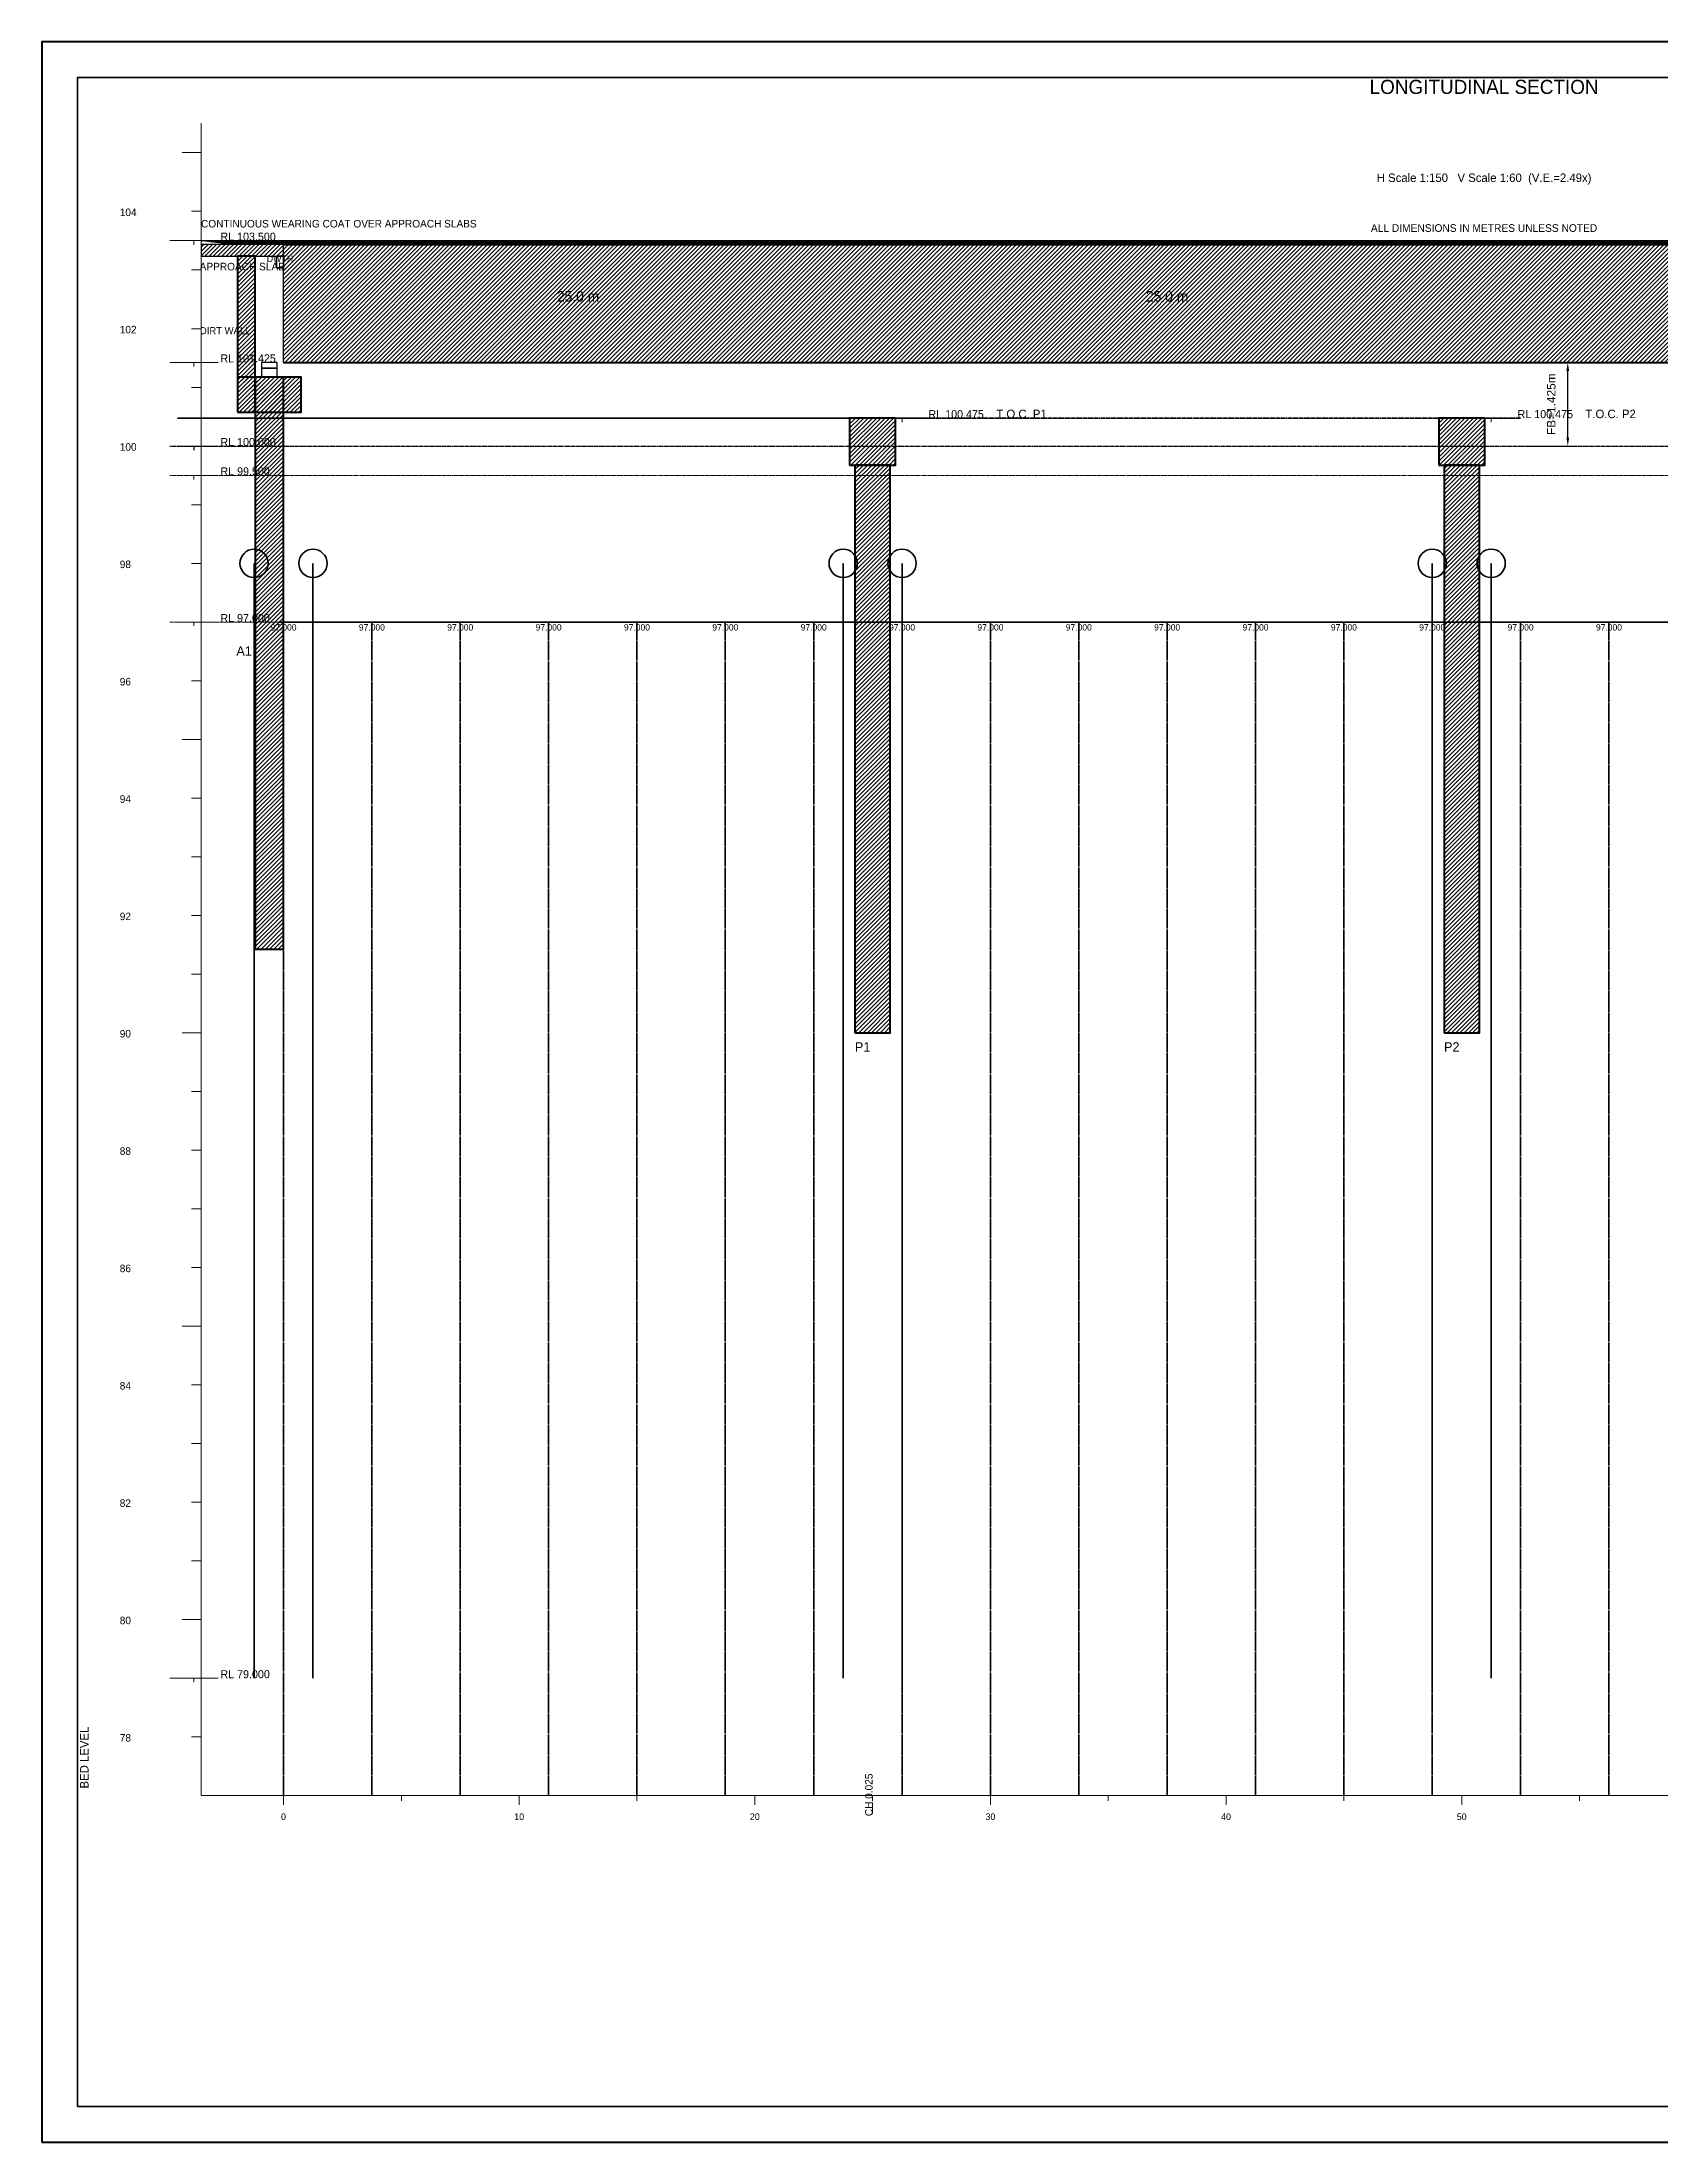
# Model space of a CAD drawing. Header units: metres. Extents: x 0 to 841, y 0 to 594.
# Drawn here: x 0 to 458, y 0 to 594 of the extents above; entities that cross this region are included whole.
import ezdxf
from ezdxf.enums import TextEntityAlignment as Align

# ---------------------------------------------------------------- set-up
doc = ezdxf.new("R2010")
doc.units = ezdxf.units.M
doc.linetypes.add('DASHED', pattern=[0.5, 0.375, -0.125])
doc.linetypes.add('DASHED2', pattern=[0.25, 0.1875, -0.0625])
for name, color, linetype, lineweight in [('ABUT-PROF', 4, 'Continuous', 50), ('BORDER-INNER', 7, 'Continuous', 35), ('BORDER-OUTER', 7, 'Continuous', 70), ('CIVIL-CHAINAGE', 7, 'Continuous', 18), ('CIVIL-GROUND', 3, 'Continuous', 35), ('CIVIL-HFL', 5, 'DASHED', 25), ('CIVIL-LWL', 4, 'DASHED', 18), ('CIVIL-ROAD', 7, 'Continuous', 25), ('CIVIL-SCOUR', 1, 'DASHED2', 18), ('DIM-CHAINAGE', 3, 'Continuous', 18), ('DIM-LEVEL', 3, 'Continuous', 18), ('DIM-LINEAR', 3, 'Continuous', 18), ('FOUND-PILE', 4, 'Continuous', 35), ('STRUC-HATCHING', 8, 'Continuous', 18), ('STRUC-SECTION', 2, 'Continuous', 35), ('SUB-ABUT', 3, 'Continuous', 35), ('SUB-BEARING', 5, 'Continuous', 25), ('SUB-DIRT-WALL', 3, 'Continuous', 35), ('SUB-PIER', 2, 'Continuous', 35), ('SUPER-DECK', 2, 'Continuous', 50), ('SUPER-WEARING', 8, 'Continuous', 25), ('TEXT-GENERAL', 7, 'Continuous', 18), ('TEXT-HEADER', 7, 'Continuous', 25), ('TEXT-LEVEL', 5, 'Continuous', 18), ('TEXT-SPEC', 7, 'Continuous', 13)]:
    doc.layers.add(name, color=color, linetype=linetype, lineweight=lineweight)
doc.styles.add('BRIDGE_STD', font='Arial.ttf')
doc.dimstyles.new('pmb100', dxfattribs={"dimtxt": 2.5, "dimasz": 0.9375, "dimexe": 2.5, "dimexo": 2.5, "dimtad": 0, "dimtih": 1, "dimdec": 0, "dimtxsty": 'BRIDGE_STD', "dimcen": 2.5, "dimazin": 3, "dimtfac": 1, "dimtmove": 0, "dimatfit": 3})

msp = doc.modelspace()

# ---------------------------------------------------------------- hatches: boundary and pattern name
at = {"layer": 'STRUC-HATCHING'}
h = msp.add_hatch(dxfattribs=at)
h.set_pattern_fill('ANSI31', scale=0.266667)
h.paths.add_polyline_path([(45, 533.41), (68.33, 533.41), (68.33, 536.73), (45, 536.73)])
h = msp.add_hatch(dxfattribs=at)
h.set_pattern_fill('ANSI31', scale=0.2666667)
h.paths.add_polyline_path([(68.33, 503.37), (568.33, 503.37), (568.33, 536.73), (68.33, 536.73)])
h = msp.add_hatch(dxfattribs=at)
h.set_pattern_fill('ANSI31', scale=0.266667)
h.paths.add_polyline_path([(55.35, 489.26), (60.33, 489.26), (60.33, 533.41), (55.35, 533.41)])
h = msp.add_hatch(dxfattribs=at)
h.set_pattern_fill('ANSI31', scale=0.266667)
h.paths.add_polyline_path([(55.35, 489.26), (73.31, 489.26), (73.31, 499.22), (55.35, 499.22)])
h = msp.add_hatch(dxfattribs=at)
h.set_pattern_fill('ANSI31', scale=0.266667)
h.paths.add_polyline_path([(60.33, 337.4), (68.33, 337.4), (68.33, 499.22), (60.33, 499.22)])
h = msp.add_hatch(dxfattribs=at)
h.set_pattern_fill('ANSI31', scale=0.266667)
h.paths.add_polyline_path([(228.5, 474.33), (241.5, 474.33), (241.5, 487.6), (228.5, 487.6)])
h = msp.add_hatch(dxfattribs=at)
h.set_pattern_fill('ANSI31', scale=0.266667)
h.paths.add_polyline_path([(395.17, 474.33), (408.17, 474.33), (408.17, 487.6), (395.17, 487.6)])
h = msp.add_hatch(dxfattribs=at)
h.set_pattern_fill('ANSI31', scale=0.266667)
h.paths.add_polyline_path([(230, 313.75), (240, 313.75), (240, 474.33), (230, 474.33)])
h = msp.add_hatch(dxfattribs=at)
h.set_pattern_fill('ANSI31', scale=0.266667)
h.paths.add_polyline_path([(396.67, 313.75), (406.67, 313.75), (406.67, 474.33), (396.67, 474.33)])
at = {"layer": 'SUPER-WEARING'}
h = msp.add_hatch(dxfattribs=at)
h.set_pattern_fill('SOLID')
h.paths.add_polyline_path([(45, 537.81), (591.67, 537.81), (583, 536.73), (53.67, 536.73)])

# ---------------------------------------------------------------- linework, layer by layer
at = {"layer": 'ABUT-PROF', "lineweight": 35}
msp.add_lwpolyline([(66.33, 530.09), (68.33, 530.09), (68.33, 533.41), (66.33, 533.41), (66.33, 530.09)], dxfattribs=at)
at = {"layer": 'BORDER-INNER'}
msp.add_lwpolyline([(10, 10), (831, 10), (831, 584), (10, 584), (10, 10)], dxfattribs=at)
at = {"layer": 'BORDER-OUTER'}
msp.add_lwpolyline([(0, 0), (841, 0), (841, 594), (0, 594), (0, 0)], dxfattribs=at)
at = {"layer": 'CIVIL-CHAINAGE'}
for p, q in [((45, 98), (568.33, 98)), ((68.33, 98), (68.33, 95.33)), ((101.67, 98), (101.67, 96.53)), ((135, 98), (135, 95.33)), ((168.33, 98), (168.33, 96.53)), ((201.67, 98), (201.67, 95.33)), ((235, 98), (235, 96.53)), ((235, 96), (235, 92.8)), ((268.33, 98), (268.33, 95.33)), ((301.67, 98), (301.67, 96.53)), ((335, 98), (335, 95.33)), ((368.33, 98), (368.33, 96.53)), ((401.67, 98), (401.67, 95.33)), ((435, 98), (435, 96.53))]:
    msp.add_line(p, q, dxfattribs=at)
at = {"layer": 'CIVIL-GROUND', "color": 3}
for p, q in [((67, 429.93), (69.67, 429.93)), ((92, 429.93), (94.67, 429.93)), ((117, 429.93), (119.67, 429.93)), ((142, 429.93), (144.67, 429.93)), ((167, 429.93), (169.67, 429.93)), ((192, 429.93), (194.67, 429.93)), ((217, 429.93), (219.67, 429.93)), ((242, 429.93), (244.67, 429.93)), ((267, 429.93), (269.67, 429.93)), ((292, 429.93), (294.67, 429.93)), ((317, 429.93), (319.67, 429.93)), ((342, 429.93), (344.67, 429.93)), ((367, 429.93), (369.67, 429.93)), ((392, 429.93), (394.67, 429.93)), ((417, 429.93), (419.67, 429.93)), ((442, 429.93), (444.67, 429.93))]:
    msp.add_line(p, q, dxfattribs=at)
at = {"layer": 'CIVIL-GROUND', "color": 8, "linetype": 'DASHED2'}
for p, q in [((68.33, 429.93), (68.33, 98)), ((93.33, 429.93), (93.33, 98)), ((118.33, 429.93), (118.33, 98)), ((143.33, 429.93), (143.33, 98)), ((168.33, 429.93), (168.33, 98)), ((193.33, 429.93), (193.33, 98)), ((218.33, 429.93), (218.33, 98)), ((243.33, 429.93), (243.33, 98)), ((268.33, 429.93), (268.33, 98)), ((293.33, 429.93), (293.33, 98)), ((318.33, 429.93), (318.33, 98)), ((343.33, 429.93), (343.33, 98)), ((368.33, 429.93), (368.33, 98)), ((393.33, 429.93), (393.33, 98)), ((418.33, 429.93), (418.33, 98)), ((443.33, 429.93), (443.33, 98))]:
    msp.add_line(p, q, dxfattribs=at)
at = {"layer": 'CIVIL-GROUND', "color": 3}
msp.add_lwpolyline([(68.33, 429.93), (93.33, 429.93), (118.33, 429.93), (143.33, 429.93), (168.33, 429.93), (193.33, 429.93), (218.33, 429.93), (243.33, 429.93), (268.33, 429.93), (293.33, 429.93), (318.33, 429.93), (343.33, 429.93), (368.33, 429.93), (393.33, 429.93), (418.33, 429.93), (443.33, 429.93), (468.33, 429.93), (493.33, 429.93), (518.33, 429.93), (543.33, 429.93), (568.33, 429.93)], dxfattribs=at)
at = {"layer": 'CIVIL-HFL'}
for p, q in [((36.2, 479.72), (49.8, 479.72)), ((43, 479.72), (43, 478.59))]:
    msp.add_line(p, q, dxfattribs=at)
at = {"layer": 'CIVIL-HFL', "color": 5}
msp.add_line((45, 479.72), (568.33, 479.72), dxfattribs=at)
at = {"layer": 'CIVIL-LWL'}
for p, q in [((36.2, 471.42), (49.8, 471.42)), ((43, 471.42), (43, 470.29))]:
    msp.add_line(p, q, dxfattribs=at)
at = {"layer": 'CIVIL-LWL', "color": 4}
msp.add_line((45, 471.42), (568.33, 471.42), dxfattribs=at)
at = {"layer": 'CIVIL-ROAD', "lineweight": 25}
msp.add_lwpolyline([(45, 533.41), (68.33, 533.41), (68.33, 536.73), (45, 536.73), (45, 533.41)], dxfattribs=at)
at = {"layer": 'CIVIL-SCOUR'}
for p, q in [((36.2, 429.93), (49.8, 429.93)), ((43, 429.93), (43, 428.8))]:
    msp.add_line(p, q, dxfattribs=at)
at = {"layer": 'CIVIL-SCOUR', "color": 1}
msp.add_line((45, 429.93), (568.33, 429.93), dxfattribs=at)
at = {"layer": 'DIM-LEVEL'}
for p, q in [((45, 98), (45, 571)), ((39.67, 562.7), (45, 562.7)), ((42.33, 546.11), (45, 546.11)), ((36.2, 537.81), (49.8, 537.81)), ((43, 537.81), (43, 536.67)), ((42.33, 529.51), (45, 529.51)), ((42.33, 512.91), (45, 512.91)), ((36.2, 503.37), (49.8, 503.37)), ((43, 503.37), (43, 502.24)), ((42.33, 496.32), (45, 496.32)), ((236.53, 487.6), (250.13, 487.6)), ((243.33, 487.6), (243.33, 486.47)), ((403.2, 487.6), (416.8, 487.6)), ((410, 487.6), (410, 486.47)), ((39.67, 479.72), (45, 479.72)), ((42.33, 463.12), (45, 463.12)), ((42.33, 446.53), (45, 446.53)), ((42.33, 429.93), (45, 429.93)), ((42.33, 413.33), (45, 413.33)), ((39.67, 396.74), (45, 396.74)), ((42.33, 380.14), (45, 380.14)), ((42.33, 363.54), (45, 363.54)), ((42.33, 346.95), (45, 346.95)), ((42.33, 330.35), (45, 330.35)), ((39.67, 313.75), (45, 313.75)), ((42.33, 297.16), (45, 297.16)), ((42.33, 280.56), (45, 280.56)), ((42.33, 263.96), (45, 263.96)), ((42.33, 247.37), (45, 247.37)), ((39.67, 230.77), (45, 230.77)), ((42.33, 214.18), (45, 214.18)), ((42.33, 197.58), (45, 197.58)), ((42.33, 180.98), (45, 180.98)), ((42.33, 164.39), (45, 164.39)), ((39.67, 147.79), (45, 147.79)), ((36.2, 131.19), (49.8, 131.19)), ((42.33, 131.19), (45, 131.19)), ((43, 131.19), (43, 130.06)), ((42.33, 114.6), (45, 114.6))]:
    msp.add_line(p, q, dxfattribs=at)
at = {"layer": 'FOUND-PILE', "lineweight": 35}
for p, q in [((60, 446.53), (60, 131.19)), ((76.67, 446.53), (76.67, 131.19)), ((226.67, 446.53), (226.67, 131.19)), ((243.33, 446.53), (243.33, 131.19)), ((393.33, 446.53), (393.33, 131.19)), ((410, 446.53), (410, 131.19))]:
    msp.add_line(p, q, dxfattribs=at)
at = {"layer": 'FOUND-PILE'}
for centre in [(60, 446.53), (76.67, 446.53), (226.67, 446.53), (243.33, 446.53), (393.33, 446.53), (410, 446.53)]:
    msp.add_circle(centre, 4, dxfattribs=at)
at = {"layer": 'STRUC-SECTION', "color": 8, "linetype": 'DASHED'}
for p in [(251.67, 487.6), (418.33, 487.6)]:
    msp.add_line(p, (38.33, 487.6), dxfattribs=at)
at = {"layer": 'SUB-ABUT', "lineweight": 40}
for points in [[(55.35, 489.26), (73.31, 489.26), (73.31, 499.22), (55.35, 499.22), (55.35, 489.26)], [(60.33, 337.4), (68.33, 337.4), (68.33, 499.22), (60.33, 499.22), (60.33, 337.4)]]:
    msp.add_lwpolyline(points, dxfattribs=at)
at = {"layer": 'SUB-ABUT', "lineweight": 30}
msp.add_lwpolyline([(62.13, 499.22), (66.53, 499.22), (66.53, 501.71), (62.13, 501.71), (62.13, 499.22)], dxfattribs=at)
at = {"layer": 'SUB-BEARING', "lineweight": 30}
msp.add_lwpolyline([(62.13, 501.71), (66.53, 501.71), (66.53, 503.37), (62.13, 503.37), (62.13, 501.71)], dxfattribs=at)
at = {"layer": 'SUB-DIRT-WALL', "lineweight": 40}
msp.add_lwpolyline([(55.35, 489.26), (60.33, 489.26), (60.33, 533.41), (55.35, 533.41), (55.35, 489.26)], dxfattribs=at)
at = {"layer": 'SUB-PIER', "lineweight": 40}
for points in [[(228.5, 474.33), (241.5, 474.33), (241.5, 487.6), (228.5, 487.6), (228.5, 474.33)], [(395.17, 474.33), (408.17, 474.33), (408.17, 487.6), (395.17, 487.6), (395.17, 474.33)], [(230, 313.75), (240, 313.75), (240, 474.33), (230, 474.33), (230, 313.75)], [(396.67, 313.75), (406.67, 313.75), (406.67, 474.33), (396.67, 474.33), (396.67, 313.75)]]:
    msp.add_lwpolyline(points, dxfattribs=at)
at = {"layer": 'SUPER-DECK'}
for p, q in [((68.33, 536.73), (568.33, 536.73)), ((68.33, 503.37), (568.33, 503.37))]:
    msp.add_line(p, q, dxfattribs=at)
at = {"layer": 'SUPER-DECK', "lineweight": 25}
msp.add_line((68.33, 503.37), (68.33, 536.73), dxfattribs=at)
at = {"layer": 'SUPER-WEARING', "lineweight": 25}
msp.add_lwpolyline([(45, 537.81), (591.67, 537.81), (583, 536.73), (53.67, 536.73), (45, 537.81)], dxfattribs=at)

# ---------------------------------------------------------------- texts
at = {"layer": 'DIM-CHAINAGE'}
msp.add_text('CH 0.025', height=2.133, rotation=90, dxfattribs=at).set_placement((235, 92.16))
at = {"layer": 'TEXT-GENERAL'}
for p in [(151.67, 520.59), (318.33, 520.59)]:
    msp.add_text('25.0 m', height=2.933, dxfattribs=at).set_placement(p, align=Align.CENTER)
for s, p in [('A1', (55, 420.39)), ('P1', (230, 308.42)), ('P2', (396.67, 308.42))]:
    msp.add_text(s, height=2.667, dxfattribs=at).set_placement(p)
at = {"layer": 'TEXT-HEADER'}
msp.add_text('LONGITUDINAL SECTION', height=4, dxfattribs=at).set_placement((408, 579.3), align=Align.CENTER)
for s, p in [('T.O.C. P1', (270, 487.6)), ('T.O.C. P2', (436.67, 487.6))]:
    msp.add_text(s, height=2.4, dxfattribs=at).set_placement(p)
at = {"layer": 'TEXT-LEVEL'}
for s, height, p in [('104', 2.133, (22, 544.77)), ('RL 103.500', 2.267, (50.48, 537.81)), ('102', 2.133, (22, 511.58)), ('RL 101.425', 2.267, (50.48, 503.37)), ('RL 100.475', 2.267, (250.81, 487.6)), ('RL 100.475', 2.267, (417.48, 487.6)), ('RL 100.000', 2.267, (50.48, 479.72)), ('100', 2.133, (22, 478.39)), ('RL 99.500', 2.267, (50.48, 471.42)), ('98', 2.133, (22, 445.19)), ('RL 97.000', 2.267, (50.48, 429.93)), ('96', 2.133, (22, 412)), ('94', 2.133, (22, 378.81)), ('92', 2.133, (22, 345.61)), ('90', 2.133, (22, 312.42)), ('88', 2.133, (22, 279.23)), ('86', 2.133, (22, 246.04)), ('84', 2.133, (22, 212.84)), ('82', 2.133, (22, 179.65)), ('80', 2.133, (22, 146.46)), ('RL 79.000', 2.267, (50.48, 131.19)), ('78', 2.133, (22, 113.26))]:
    msp.add_text(s, height=height, dxfattribs=at).set_placement(p)
at = {"layer": 'TEXT-LEVEL', "color": 8}
for p in [(68.33, 427.53), (93.33, 427.53), (118.33, 427.53), (143.33, 427.53), (168.33, 427.53), (193.33, 427.53), (218.33, 427.53), (243.33, 427.53), (268.33, 427.53), (293.33, 427.53), (318.33, 427.53), (343.33, 427.53), (368.33, 427.53), (393.33, 427.53), (418.33, 427.53), (443.33, 427.53)]:
    msp.add_text('97.000', height=1.8, dxfattribs=at).set_placement(p, align=Align.CENTER)
at = {"layer": 'TEXT-LEVEL'}
msp.add_text('BED LEVEL', height=2.4, rotation=90, dxfattribs=at).set_placement((13.17, 100))
for s, height, p in [('0', 1.87, (68.33, 91.07)), ('10', 1.867, (135, 91.07)), ('20', 1.867, (201.67, 91.07)), ('30', 1.867, (268.33, 91.07)), ('40', 1.867, (335, 91.07)), ('50', 1.867, (401.67, 91.07))]:
    msp.add_text(s, height=height, dxfattribs=at).set_placement(p, align=Align.CENTER)
at = {"layer": 'TEXT-SPEC'}
for s, height, p in [('H Scale 1:150   V Scale 1:60  (V.E.=2.49x)', 2.4, (408, 554.4)), ('APPROACH SLAB', 2.1333, (56.67, 529.41))]:
    msp.add_text(s, height=height, dxfattribs=at).set_placement(p, align=Align.CENTER)
at = {"layer": 'TEXT-SPEC', "color": 8}
msp.add_text('CONTINUOUS WEARING COAT OVER APPROACH SLABS', height=2.1333, dxfattribs=at).set_placement((45, 541.54))
msp.add_text('ALL DIMENSIONS IN METRES UNLESS NOTED', height=2.16, dxfattribs=at).set_placement((408, 540.3), align=Align.CENTER)
at = {"layer": 'TEXT-SPEC', "color": 4}
msp.add_text('DWTH', height=1.867, dxfattribs=at).set_placement((67.33, 531.75), align=Align.CENTER)
at = {"layer": 'TEXT-SPEC'}
msp.add_text('DIRT WALL', height=2, dxfattribs=at).set_placement((44.69, 511.34))

# ---------------------------------------------------------------- dimensions: what is measured, and where the dimension line sits
at = {"layer": 'DIM-LINEAR'}
msp.add_linear_dim(base=(431.67, 479.72), p1=(418.33, 479.72), p2=(418.33, 503.37), angle=90, text='FB=1.425m', dimstyle='pmb100', override={"dimtxt": 2.4, "dimasz": 2.4, "dimgap": 0.96, "dimclrt": 3}, dxfattribs=at).render()

doc.saveas('drawing.dxf')
